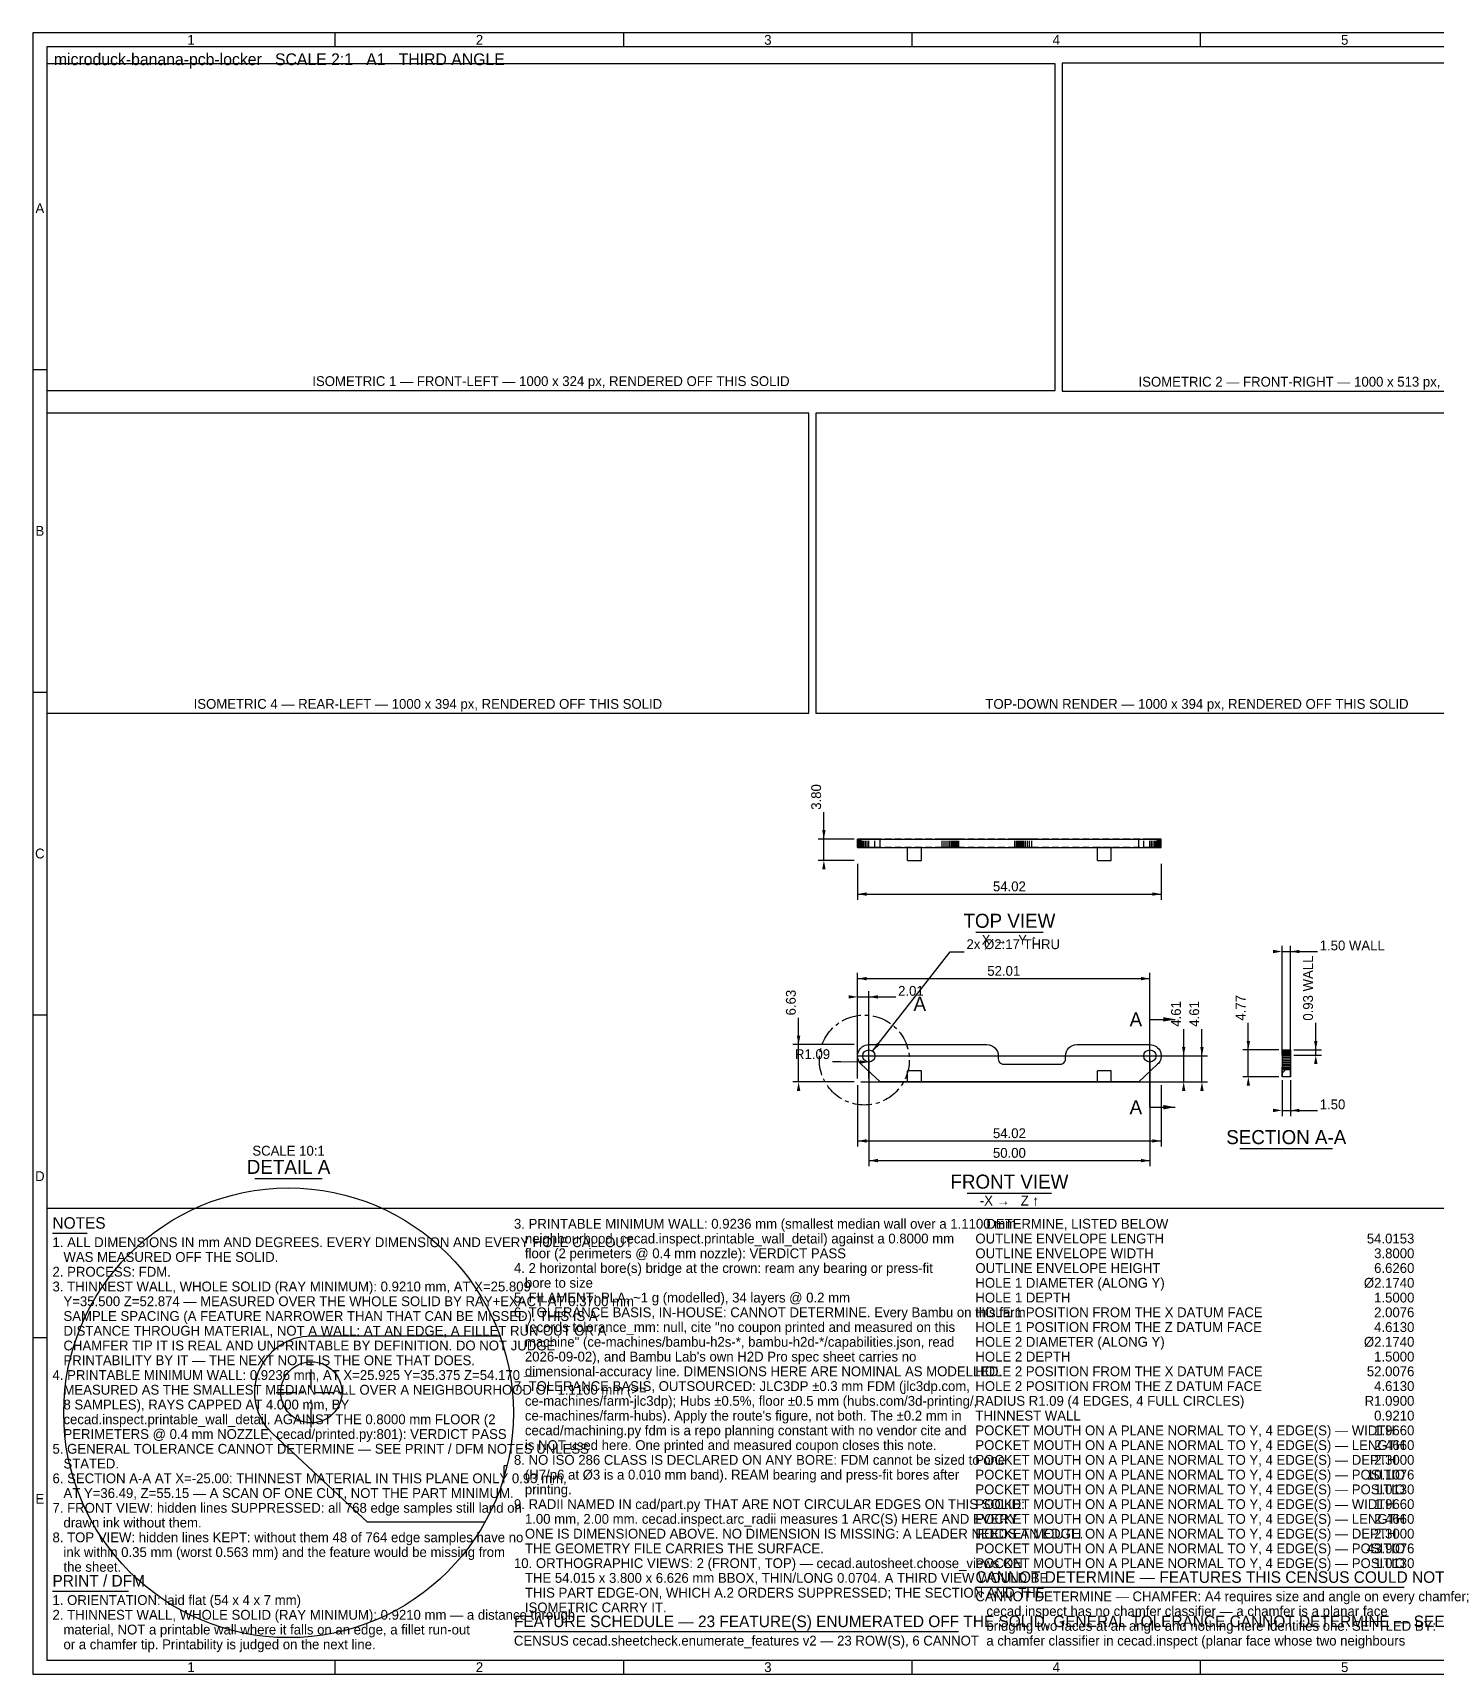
# Model space of a CAD drawing. Header units: millimetres. Extents: x 5 to 836, y 5 to 589.
# Drawn here: x 5 to 504, y 5 to 589 of the extents above; entities that cross this region are included whole.
import ezdxf
from ezdxf.enums import TextEntityAlignment as Align

# ---------------------------------------------------------------- set-up
doc = ezdxf.new("R2010")
doc.units = ezdxf.units.MM
for name, pattern in [('CENTER', [11.2, 7, -1.4, 1.4, -1.4]), ('HIDDEN', [3.6, 2.4, -1.2]), ('PHANTOM', [21, 11, -2, 2, -2, 2, -2])]:
    doc.linetypes.add(name, pattern=pattern)
for name, color, linetype in [('CENTER', 4, 'CENTER'), ('CUT', 1, 'PHANTOM'), ('CUTTHIN', 1, 'PHANTOM'), ('DIM', 3, 'CONTINUOUS'), ('FRAME', 7, 'CONTINUOUS'), ('HATCH', 5, 'CONTINUOUS'), ('HIDDEN', 8, 'HIDDEN'), ('SECTION', 7, 'CONTINUOUS'), ('TEXT', 3, 'CONTINUOUS'), ('TITLE', 7, 'CONTINUOUS'), ('VISIBLE', 7, 'CONTINUOUS')]:
    doc.layers.add(name, color=color, linetype=linetype)

msp = doc.modelspace()

# ---------------------------------------------------------------- linework, layer by layer
at = {"layer": 'CENTER'}
for p, q in [((302.5, 225.7169), (302.5, 228.73)), ((402.5, 225.7169), (402.5, 228.73)), ((298.726, 224.956), (301.7391, 224.956)), ((302.5, 221.182), (302.5, 224.1951)), ((303.2609, 224.956), (306.274, 224.956)), ((398.726, 224.956), (401.7391, 224.956)), ((402.5, 221.182), (402.5, 224.1951)), ((403.2609, 224.956), (406.274, 224.956)), ((104.09, 106.46), (104.09, 117.73)), ((91.62, 105.26), (102.89, 105.26)), ((105.29, 105.26), (116.56, 105.26)), ((104.09, 92.79), (104.09, 104.06))]:
    msp.add_line(p, q, dxfattribs=at)
msp.add_circle((300.882, 223.504), 16, dxfattribs=at)
at = {"layer": 'CUT'}
for p, q in [((402.5, 229.23144), (402.5, 237.982)), ((402.5, 237.982), (411.5, 237.982)), ((402.5, 206.73), (402.5, 215.48056)), ((402.5, 206.73), (411.5, 206.73))]:
    msp.add_line(p, q, dxfattribs=at)
for points in [[(411.5, 237.982), (407.3, 238.78), (407.3, 237.184)], [(411.5, 206.73), (407.3, 207.528), (407.3, 205.932)]]:
    msp.add_solid(points, dxfattribs=at)
at = {"layer": 'CUTTHIN'}
msp.add_line((402.5, 215.48056), (402.5, 229.23144), dxfattribs=at)
at = {"layer": 'DIM'}
for p, q in [((286.484713, 302.157), (286.484713, 311.757)), ((297.284713, 302.157), (284.484713, 302.157)), ((286.484713, 294.557), (286.484713, 302.157)), ((297.284713, 294.557), (284.484713, 294.557)), ((298.484713, 293.357), (298.484713, 280.557)), ((406.515287, 293.357), (406.515287, 280.557)), ((298.484713, 282.557), (406.515287, 282.557)), ((449.515287, 226.574398), (449.515287, 264.121893)), ((452.515287, 226.574398), (452.515287, 264.121893)), ((303.838448, 226.669135), (331.427882, 261.982)), ((331.427882, 261.982), (336.427882, 261.982)), ((449.515287, 262.121893), (452.515287, 262.121893)), ((452.515287, 262.121893), (462.115287, 262.121893)), ((298.484713, 216.93), (298.484713, 254.482)), ((298.484713, 252.482), (402.5, 252.482)), ((402.5, 216.93), (402.5, 254.482)), ((298.484713, 216.93), (298.484713, 247.982)), ((298.484713, 245.982), (302.5, 245.982)), ((302.5, 216.93), (302.5, 247.982)), ((302.5, 245.982), (312.1, 245.982)), ((277.484713, 228.982), (277.484713, 238.582)), ((414.515287, 224.956), (414.515287, 234.556)), ((421.015287, 224.956), (421.015287, 234.556)), ((437.515287, 227.121893), (437.515287, 236.721893)), ((461.515287, 227.121893), (461.515287, 236.721893)), ((297.284713, 228.982), (275.484713, 228.982)), ((277.484713, 215.73), (277.484713, 228.982)), ((292.500363, 222.867197), (289.500363, 222.867197)), ((302.5, 222.782), (292.500363, 222.867197)), ((299.684713, 224.956), (416.515287, 224.956)), ((299.684713, 224.956), (423.015287, 224.956)), ((302.5, 223.756), (302.5, 185.73)), ((402.5, 223.756), (402.5, 185.73)), ((414.515287, 215.73), (414.515287, 224.956)), ((421.015287, 215.73), (421.015287, 224.956)), ((448.315287, 227.121893), (435.515287, 227.121893)), ((437.515287, 217.590107), (437.515287, 227.121893)), ((453.690285, 227.121893), (463.515287, 227.121893)), ((453.690285, 225.269893), (463.515287, 225.269893)), ((461.515287, 225.269893), (461.515287, 227.121893)), ((448.315287, 217.590107), (435.515287, 217.590107)), ((449.515287, 216.390107), (449.515287, 203.590107)), ((452.515287, 216.390107), (452.515287, 203.590107)), ((297.284713, 215.73), (275.484713, 215.73)), ((298.484713, 214.53), (298.484713, 192.73)), ((299.684713, 215.73), (416.515287, 215.73)), ((299.684713, 215.73), (423.015287, 215.73)), ((406.515287, 214.53), (406.515287, 192.73)), ((449.515287, 205.590107), (452.515287, 205.590107)), ((452.515287, 205.590107), (462.115287, 205.590107)), ((298.484713, 194.73), (406.515287, 194.73)), ((302.5, 187.73), (402.5, 187.73))]:
    msp.add_line(p, q, dxfattribs=at)
for points in [[(286.484713, 302.157), (287.092713, 305.357), (285.876713, 305.357)], [(286.484713, 294.557), (285.876713, 291.357), (287.092713, 291.357)], [(298.484713, 282.557), (301.684713, 281.949), (301.684713, 283.165)], [(406.515287, 282.557), (403.315287, 283.165), (403.315287, 281.949)], [(449.515287, 262.121893), (446.315287, 262.729893), (446.315287, 261.513893)], [(452.515287, 262.121893), (455.715287, 261.513893), (455.715287, 262.729893)], [(298.484713, 252.482), (301.684713, 251.874), (301.684713, 253.09)], [(402.5, 252.482), (399.3, 253.09), (399.3, 251.874)], [(298.484713, 245.982), (295.284713, 246.59), (295.284713, 245.374)], [(302.5, 245.982), (305.7, 245.374), (305.7, 246.59)], [(277.484713, 228.982), (278.092713, 232.182), (276.876713, 232.182)], [(303.838448, 226.669135), (306.287675, 228.816448), (305.329454, 229.565092)], [(414.515287, 224.956), (415.123287, 228.156), (413.907287, 228.156)], [(421.015287, 224.956), (421.623287, 228.156), (420.407287, 228.156)], [(437.515287, 227.121893), (438.123287, 230.321893), (436.907287, 230.321893)], [(461.515287, 227.121893), (462.123287, 230.321893), (460.907287, 230.321893)], [(302.5, 222.782), (299.305296, 223.417241), (299.294936, 222.201285)], [(461.515287, 225.269893), (460.907287, 222.069893), (462.123287, 222.069893)], [(437.515287, 217.590107), (436.907287, 214.390107), (438.123287, 214.390107)], [(277.484713, 215.73), (276.876713, 212.53), (278.092713, 212.53)], [(414.515287, 215.73), (413.907287, 212.53), (415.123287, 212.53)], [(421.015287, 215.73), (420.407287, 212.53), (421.623287, 212.53)], [(449.515287, 205.590107), (446.315287, 206.198107), (446.315287, 204.982107)], [(452.515287, 205.590107), (455.715287, 204.982107), (455.715287, 206.198107)], [(298.484713, 194.73), (301.684713, 194.122), (301.684713, 195.338)], [(406.515287, 194.73), (403.315287, 195.338), (403.315287, 194.122)], [(302.5, 187.73), (305.7, 187.122), (305.7, 188.338)], [(402.5, 187.73), (399.3, 188.338), (399.3, 187.122)]]:
    msp.add_solid(points, dxfattribs=at)
at = {"layer": 'FRAME'}
for p, q in [((831, 584), (10, 584)), ((10, 584), (10, 10)), ((10, 170.75), (831, 170.75)), ((10, 10), (831, 10))]:
    msp.add_line(p, q, dxfattribs=at)
at = {"layer": 'HATCH'}
for p, q in [((449.515287, 226.512536), (450.124643, 227.121893)), ((452.515284, 225.269893), (452.515287, 225.269896)), ((449.515287, 218.832751), (451.604429, 220.921893)), ((452.515284, 217.590107), (452.515287, 217.59011))]:
    msp.add_line(p, q, dxfattribs=at)
at = {"layer": 'HIDDEN'}
for p, q in [((298.485764, 302.157), (298.484713, 302.157)), ((298.485764, 299.157), (298.484713, 299.157)), ((298.576288, 302.157), (298.485764, 302.157)), ((298.485764, 299.157), (298.485764, 302.157)), ((298.576288, 299.157), (298.485764, 299.157)), ((298.754265, 302.157), (298.576288, 302.157)), ((298.576288, 299.157), (298.576288, 302.157)), ((298.754265, 299.157), (298.576288, 299.157)), ((299.015731, 302.157), (298.754265, 302.157)), ((298.754265, 299.157), (298.754265, 302.157)), ((299.015731, 299.157), (298.754265, 299.157)), ((299.354856, 302.157), (299.015731, 302.157)), ((299.015731, 299.157), (299.015731, 302.157)), ((299.354856, 299.157), (299.015731, 299.157)), ((299.764083, 302.157), (299.354856, 302.157)), ((299.354856, 299.157), (299.354856, 302.157)), ((299.764083, 299.157), (299.354856, 299.157)), ((300.23429, 302.157), (299.764083, 302.157)), ((299.764083, 299.157), (299.764083, 302.157)), ((300.23429, 299.157), (299.764083, 299.157)), ((300.754997, 302.157), (300.23429, 302.157)), ((300.23429, 299.157), (300.23429, 302.157)), ((300.754997, 299.157), (300.23429, 299.157)), ((304.674, 302.157), (300.326, 302.157)), ((300.326, 302.157), (302.5, 302.157)), ((300.326, 299.157), (300.326, 302.157)), ((304.674, 299.157), (300.326, 299.157)), ((300.326, 299.157), (302.5, 299.157)), ((301.314597, 302.157), (300.754997, 302.157)), ((300.754997, 299.157), (300.754997, 302.157)), ((301.314597, 299.157), (300.754997, 299.157)), ((301.900619, 302.157), (301.314597, 302.157)), ((301.314597, 299.157), (301.314597, 302.157)), ((301.900619, 299.157), (301.314597, 299.157)), ((302.5, 302.157), (301.900619, 302.157)), ((301.900619, 299.157), (301.900619, 302.157)), ((302.5, 299.157), (301.900619, 299.157)), ((328.52, 302.157), (302.5, 302.157)), ((302.5, 302.157), (304.674, 302.157)), ((302.5, 299.157), (302.5, 302.157)), ((302.5, 299.157), (302.5, 302.157)), ((328.52, 299.157), (302.5, 299.157)), ((302.5, 299.157), (304.674, 299.157)), ((304.674, 299.157), (304.674, 302.157)), ((321.166, 299.157), (316.234, 299.157)), ((321.166, 299.157), (316.234, 299.157)), ((329.300361, 302.157), (328.52, 302.157)), ((328.52, 299.157), (328.52, 302.157)), ((329.300361, 299.157), (328.52, 299.157)), ((330.050734, 302.157), (329.300361, 302.157)), ((329.300361, 299.157), (329.300361, 302.157)), ((330.050734, 299.157), (329.300361, 299.157)), ((330.742281, 302.157), (330.050734, 302.157)), ((330.050734, 299.157), (330.050734, 302.157)), ((330.742281, 299.157), (330.050734, 299.157)), ((331.348427, 302.157), (330.742281, 302.157)), ((330.742281, 299.157), (330.742281, 302.157)), ((331.348427, 299.157), (330.742281, 299.157)), ((331.845878, 302.157), (331.348427, 302.157)), ((331.348427, 299.157), (331.348427, 302.157)), ((331.845878, 299.157), (331.348427, 299.157)), ((332.215518, 302.157), (331.845878, 302.157)), ((331.845878, 299.157), (331.845878, 302.157)), ((332.215518, 299.157), (331.845878, 299.157)), ((332.443141, 302.157), (332.215518, 302.157)), ((332.215518, 299.157), (332.215518, 302.157)), ((332.443141, 299.157), (332.215518, 299.157)), ((332.52, 302.157), (332.443141, 302.157)), ((332.443141, 299.157), (332.443141, 302.157)), ((332.52, 299.157), (332.443141, 299.157)), ((332.588148, 302.157), (332.52, 302.157)), ((332.52, 299.157), (332.52, 302.157)), ((332.52, 299.157), (332.52, 302.157)), ((332.588148, 299.157), (332.52, 299.157)), ((332.787949, 302.157), (332.588148, 302.157)), ((332.588148, 299.157), (332.588148, 302.157)), ((332.787949, 299.157), (332.588148, 299.157)), ((333.105786, 302.157), (332.787949, 302.157)), ((332.787949, 299.157), (332.787949, 302.157)), ((333.105786, 299.157), (332.787949, 299.157)), ((333.52, 302.157), (333.105786, 302.157)), ((333.105786, 299.157), (333.105786, 302.157)), ((333.52, 299.157), (333.105786, 299.157)), ((334.002362, 302.157), (333.52, 302.157)), ((333.52, 299.157), (333.52, 302.157)), ((334.002362, 299.157), (333.52, 299.157)), ((334.52, 302.157), (334.002362, 302.157)), ((334.002362, 299.157), (334.002362, 302.157)), ((334.52, 299.157), (334.002362, 299.157)), ((354.48, 302.157), (334.52, 302.157)), ((334.52, 299.157), (334.52, 302.157)), ((354.48, 299.157), (334.52, 299.157)), ((354.997638, 302.157), (354.48, 302.157)), ((354.48, 299.157), (354.48, 302.157)), ((354.997638, 299.157), (354.48, 299.157)), ((355.48, 302.157), (354.997638, 302.157)), ((354.997638, 299.157), (354.997638, 302.157)), ((355.48, 299.157), (354.997638, 299.157)), ((355.894214, 302.157), (355.48, 302.157)), ((355.48, 299.157), (355.48, 302.157)), ((355.894214, 299.157), (355.48, 299.157)), ((356.212051, 302.157), (355.894214, 302.157)), ((355.894214, 299.157), (355.894214, 302.157)), ((356.212051, 299.157), (355.894214, 299.157)), ((356.411852, 302.157), (356.212051, 302.157)), ((356.212051, 299.157), (356.212051, 302.157)), ((356.411852, 299.157), (356.212051, 299.157)), ((356.48, 302.157), (356.411852, 302.157)), ((356.411852, 299.157), (356.411852, 302.157)), ((356.48, 299.157), (356.411852, 299.157)), ((356.556859, 302.157), (356.48, 302.157)), ((356.48, 299.157), (356.48, 302.157)), ((356.48, 299.157), (356.48, 302.157)), ((356.556859, 299.157), (356.48, 299.157)), ((356.784482, 302.157), (356.556859, 302.157)), ((356.556859, 299.157), (356.556859, 302.157)), ((356.784482, 299.157), (356.556859, 299.157)), ((357.154122, 302.157), (356.784482, 302.157)), ((356.784482, 299.157), (356.784482, 302.157)), ((357.154122, 299.157), (356.784482, 299.157)), ((357.651573, 302.157), (357.154122, 302.157)), ((357.154122, 299.157), (357.154122, 302.157)), ((357.651573, 299.157), (357.154122, 299.157)), ((358.257719, 302.157), (357.651573, 302.157)), ((357.651573, 299.157), (357.651573, 302.157)), ((358.257719, 299.157), (357.651573, 299.157)), ((358.949266, 302.157), (358.257719, 302.157)), ((358.257719, 299.157), (358.257719, 302.157)), ((358.949266, 299.157), (358.257719, 299.157)), ((359.699639, 302.157), (358.949266, 302.157)), ((358.949266, 299.157), (358.949266, 302.157)), ((359.699639, 299.157), (358.949266, 299.157)), ((360.48, 302.157), (359.699639, 302.157)), ((359.699639, 299.157), (359.699639, 302.157)), ((360.48, 299.157), (359.699639, 299.157)), ((402.5, 302.157), (360.48, 302.157)), ((360.48, 299.157), (360.48, 302.157)), ((402.5, 299.157), (360.48, 299.157)), ((388.766, 299.157), (383.834, 299.157)), ((388.766, 299.157), (383.834, 299.157)), ((404.674, 302.157), (400.326, 302.157)), ((400.326, 302.157), (402.5, 302.157)), ((400.326, 299.157), (400.326, 302.157)), ((404.674, 299.157), (400.326, 299.157)), ((400.326, 299.157), (402.5, 299.157)), ((403.099381, 302.157), (402.5, 302.157)), ((402.5, 302.157), (404.674, 302.157)), ((402.5, 299.157), (402.5, 302.157)), ((402.5, 299.157), (402.5, 302.157)), ((403.099381, 299.157), (402.5, 299.157)), ((402.5, 299.157), (404.674, 299.157)), ((403.685403, 302.157), (403.099381, 302.157)), ((403.099381, 299.157), (403.099381, 302.157)), ((403.685403, 299.157), (403.099381, 299.157)), ((404.245003, 302.157), (403.685403, 302.157)), ((403.685403, 299.157), (403.685403, 302.157)), ((404.245003, 299.157), (403.685403, 299.157)), ((404.76571, 302.157), (404.245003, 302.157)), ((404.245003, 299.157), (404.245003, 302.157)), ((404.76571, 299.157), (404.245003, 299.157)), ((404.674, 299.157), (404.674, 302.157)), ((405.235917, 302.157), (404.76571, 302.157)), ((404.76571, 299.157), (404.76571, 302.157)), ((405.235917, 299.157), (404.76571, 299.157)), ((405.645144, 302.157), (405.235917, 302.157)), ((405.235917, 299.157), (405.235917, 302.157)), ((405.645144, 299.157), (405.235917, 299.157)), ((405.984269, 302.157), (405.645144, 302.157)), ((405.645144, 299.157), (405.645144, 302.157)), ((405.984269, 299.157), (405.645144, 299.157)), ((406.245735, 302.157), (405.984269, 302.157)), ((405.984269, 299.157), (405.984269, 302.157)), ((406.245735, 299.157), (405.984269, 299.157)), ((406.423712, 302.157), (406.245735, 302.157)), ((406.245735, 299.157), (406.245735, 302.157)), ((406.423712, 299.157), (406.245735, 299.157)), ((406.514236, 302.157), (406.423712, 302.157)), ((406.423712, 299.157), (406.423712, 302.157)), ((406.514236, 299.157), (406.423712, 299.157)), ((406.515287, 302.157), (406.514236, 302.157)), ((406.514236, 299.157), (406.514236, 302.157)), ((406.515287, 299.157), (406.514236, 299.157))]:
    msp.add_line(p, q, dxfattribs=at)
at = {"layer": 'SECTION'}
for p, q in [((449.515287, 227.121893), (452.515287, 227.121893)), ((449.515287, 225.269893), (449.515287, 227.121893)), ((449.515287, 225.269893), (452.515287, 225.269893)), ((452.515287, 225.269893), (452.515287, 227.121893)), ((449.515287, 217.590107), (449.515287, 220.921893)), ((449.515287, 220.921893), (452.515287, 220.921893)), ((452.515287, 217.590107), (449.515287, 217.590107)), ((452.515287, 217.590107), (452.515287, 220.921893))]:
    msp.add_line(p, q, dxfattribs=at)
msp.add_circle((96, 98), 80, dxfattribs=at)
at = {"layer": 'TEXT'}
for p, q in [((340.5, 268.957), (364.5, 268.957)), ((434.515287, 191.990107), (467.515287, 191.990107)), ((84, 181.4), (108, 181.4)), ((337.5, 176.15), (367.5, 176.15)), ((12, 161.9), (24.3, 161.9)), ((340.4, 35.9), (492.92, 35.9)), ((12, 34.5875), (39.06, 34.5875)), ((176.2, 20.15), (334.4, 20.15))]:
    msp.add_line(p, q, dxfattribs=at)
at = {"layer": 'TITLE'}
for p, q in [((836, 589), (5, 589)), ((5, 589), (5, 5)), ((112.625, 584), (112.625, 589)), ((215.25, 584), (215.25, 589)), ((317.875, 584), (317.875, 589)), ((420.5, 584), (420.5, 589)), ((598.62, 578.16217), (371.24, 578.16217)), ((371.24, 578.16217), (371.24, 461.51623)), ((368.74, 577.95508), (10, 577.95508)), ((10, 577.95508), (10, 461.72332)), ((368.74, 461.72332), (368.74, 577.95508)), ((5, 469.2), (10, 469.2)), ((10, 461.72332), (368.74, 461.72332)), ((371.24, 461.51623), (598.62, 461.51623)), ((281.166667, 453.719033), (10, 453.719033)), ((10, 453.719033), (10, 346.879367)), ((281.166667, 346.879367), (281.166667, 453.719033)), ((554.833333, 453.719033), (283.666667, 453.719033)), ((283.666667, 453.719033), (283.666667, 346.879367)), ((5, 354.4), (10, 354.4)), ((10, 346.879367), (281.166667, 346.879367)), ((283.666667, 346.879367), (554.833333, 346.879367)), ((5, 239.6), (10, 239.6)), ((5, 124.8), (10, 124.8)), ((112.625, 5), (112.625, 10)), ((215.25, 5), (215.25, 10)), ((317.875, 5), (317.875, 10)), ((420.5, 5), (420.5, 10)), ((5, 5), (836, 5))]:
    msp.add_line(p, q, dxfattribs=at)
at = {"layer": 'VISIBLE'}
for p, q in [((598.62, 578.16217), (371.24, 578.16217)), ((371.24, 578.16217), (371.24, 461.51623)), ((368.74, 577.95508), (10, 577.95508)), ((10, 577.95508), (10, 461.72332)), ((368.74, 461.72332), (368.74, 577.95508)), ((10, 461.72332), (368.74, 461.72332)), ((371.24, 461.51623), (598.62, 461.51623)), ((281.166667, 453.719033), (10, 453.719033)), ((10, 453.719033), (10, 346.879367)), ((281.166667, 346.879367), (281.166667, 453.719033)), ((554.833333, 453.719033), (283.666667, 453.719033)), ((283.666667, 453.719033), (283.666667, 346.879367)), ((10, 346.879367), (281.166667, 346.879367)), ((283.666667, 346.879367), (554.833333, 346.879367)), ((298.484713, 302.157), (298.573158, 302.157)), ((298.484713, 299.157), (298.484713, 302.157)), ((298.484713, 299.157), (298.573158, 299.157)), ((298.573158, 302.157), (298.749126, 302.157)), ((298.573158, 299.157), (298.573158, 302.157)), ((298.573158, 299.157), (298.749126, 299.157)), ((298.749126, 302.157), (299.008697, 302.157)), ((298.749126, 299.157), (298.749126, 302.157)), ((298.749126, 299.157), (299.008697, 299.157)), ((299.008697, 302.157), (299.346085, 302.157)), ((299.008697, 299.157), (299.008697, 302.157)), ((299.008697, 299.157), (299.346085, 299.157)), ((299.346085, 302.157), (299.75377, 302.157)), ((299.346085, 299.157), (299.346085, 302.157)), ((299.346085, 299.157), (299.75377, 299.157)), ((299.75377, 299.157), (299.75377, 302.157)), ((299.75377, 302.157), (306.488, 302.157)), ((299.75377, 299.157), (306.488, 299.157)), ((306.488, 299.157), (306.488, 302.157)), ((306.488, 302.157), (398.512, 302.157)), ((306.488, 299.157), (398.512, 299.157)), ((316.234, 294.557), (316.234, 299.157)), ((321.166, 294.557), (321.166, 299.157)), ((383.834, 294.557), (383.834, 299.157)), ((388.766, 294.557), (388.766, 299.157)), ((398.512, 299.157), (398.512, 302.157)), ((398.512, 302.157), (405.24623, 302.157)), ((398.512, 299.157), (405.24623, 299.157)), ((405.24623, 299.157), (405.24623, 302.157)), ((405.24623, 302.157), (405.653915, 302.157)), ((405.24623, 299.157), (405.653915, 299.157)), ((405.653915, 302.157), (405.991303, 302.157)), ((405.653915, 299.157), (405.653915, 302.157)), ((405.653915, 299.157), (405.991303, 299.157)), ((405.991303, 302.157), (406.250874, 302.157)), ((405.991303, 299.157), (405.991303, 302.157)), ((405.991303, 299.157), (406.250874, 299.157)), ((406.250874, 302.157), (406.426842, 302.157)), ((406.250874, 299.157), (406.250874, 302.157)), ((406.250874, 299.157), (406.426842, 299.157)), ((406.426842, 302.157), (406.515287, 302.157)), ((406.426842, 299.157), (406.426842, 302.157)), ((406.426842, 299.157), (406.515287, 299.157)), ((406.515287, 299.157), (406.515287, 302.157)), ((316.234, 294.557), (321.166, 294.557)), ((383.834, 294.557), (388.766, 294.557)), ((299.354856, 227.469314), (299.764083, 227.909546)), ((299.764083, 227.909546), (300.23429, 228.283947)), ((300.23429, 228.283947), (300.754997, 228.584173)), ((300.754997, 228.584173), (301.314597, 228.803531)), ((301.314597, 228.803531), (301.900619, 228.937133)), ((301.900619, 228.937133), (302.5, 228.982)), ((302.5, 228.982), (344.52, 228.982)), ((344.52, 228.982), (345.300361, 228.905141)), ((345.300361, 228.905141), (346.050734, 228.677518)), ((346.050734, 228.677518), (346.742281, 228.307878)), ((346.742281, 228.307878), (347.348427, 227.810427)), ((347.348427, 227.810427), (347.845878, 227.204281)), ((373.154122, 227.204281), (373.651573, 227.810427)), ((373.651573, 227.810427), (374.257719, 228.307878)), ((374.257719, 228.307878), (374.949266, 228.677518)), ((374.949266, 228.677518), (375.699639, 228.905141)), ((375.699639, 228.905141), (376.48, 228.982)), ((376.48, 228.982), (402.5, 228.982)), ((402.5, 228.982), (403.099381, 228.937133)), ((403.099381, 228.937133), (403.685403, 228.803531)), ((403.685403, 228.803531), (404.245003, 228.584173)), ((404.245003, 228.584173), (404.76571, 228.283947)), ((404.76571, 228.283947), (405.235917, 227.909546)), ((405.235917, 227.909546), (405.645144, 227.469314)), ((298.484713, 224.662493), (298.485764, 225.26355)), ((298.573158, 224.067977), (298.484713, 224.662493)), ((298.485764, 225.26355), (298.576288, 225.857752)), ((298.749126, 223.493255), (298.573158, 224.067977)), ((298.576288, 225.857752), (298.754265, 226.431855)), ((299.008697, 222.951135), (298.749126, 223.493255)), ((298.754265, 226.431855), (299.015731, 226.973064)), ((299.346085, 222.453702), (299.008697, 222.951135)), ((299.015731, 226.973064), (299.354856, 227.469314)), ((299.75377, 222.012041), (299.346085, 222.453702)), ((306.488, 215.73), (299.75377, 222.012041)), ((347.845878, 227.204281), (348.215518, 226.512734)), ((348.215518, 226.512734), (348.443141, 225.762361)), ((348.443141, 225.762361), (348.52, 224.982)), ((348.52, 224.982), (348.52, 223.99)), ((348.52, 223.99), (348.588148, 223.472362)), ((348.588148, 223.472362), (348.787949, 222.99)), ((348.787949, 222.99), (349.105786, 222.575786)), ((349.105786, 222.575786), (349.52, 222.257949)), ((349.52, 222.257949), (350.002362, 222.058148)), ((350.002362, 222.058148), (350.52, 221.99)), ((350.52, 221.99), (370.48, 221.99)), ((370.48, 221.99), (370.997638, 222.058148)), ((370.997638, 222.058148), (371.48, 222.257949)), ((371.48, 222.257949), (371.894214, 222.575786)), ((371.894214, 222.575786), (372.212051, 222.99)), ((372.212051, 222.99), (372.411852, 223.472362)), ((372.411852, 223.472362), (372.48, 223.99)), ((372.48, 224.982), (372.556859, 225.762361)), ((372.48, 223.99), (372.48, 224.982)), ((372.556859, 225.762361), (372.784482, 226.512734)), ((372.784482, 226.512734), (373.154122, 227.204281)), ((405.24623, 222.012041), (398.512, 215.73)), ((405.653915, 222.453702), (405.24623, 222.012041)), ((405.645144, 227.469314), (405.984269, 226.973064)), ((405.991303, 222.951135), (405.653915, 222.453702)), ((405.984269, 226.973064), (406.245735, 226.431855)), ((406.250874, 223.493255), (405.991303, 222.951135)), ((406.245735, 226.431855), (406.423712, 225.857752)), ((406.426842, 224.067977), (406.250874, 223.493255)), ((406.423712, 225.857752), (406.514236, 225.26355)), ((406.515287, 224.662493), (406.426842, 224.067977)), ((406.514236, 225.26355), (406.515287, 224.662493)), ((449.515287, 227.121893), (449.515287, 227.077026)), ((449.515287, 227.077026), (449.515287, 226.943424)), ((449.515287, 227.077026), (452.515287, 227.077026)), ((449.515287, 226.943424), (449.515287, 226.724066)), ((449.515287, 226.943424), (452.515287, 226.943424)), ((449.515287, 226.724066), (449.515287, 226.42384)), ((449.515287, 226.724066), (452.515287, 226.724066)), ((449.515287, 226.42384), (449.515287, 226.049439)), ((449.515287, 226.42384), (452.515287, 226.42384)), ((449.515287, 226.049439), (449.515287, 225.609207)), ((449.515287, 226.049439), (452.515287, 226.049439)), ((449.515287, 225.609207), (449.515287, 225.112956)), ((449.515287, 225.609207), (452.515287, 225.609207)), ((449.515287, 225.112956), (449.515287, 224.571748)), ((449.515287, 225.112956), (452.515287, 225.112956)), ((449.515287, 224.571748), (449.515287, 223.997645)), ((449.515287, 224.571748), (452.515287, 224.571748)), ((449.515287, 223.997645), (449.515287, 223.403443)), ((449.515287, 223.997645), (452.515287, 223.997645)), ((449.515287, 223.403443), (449.515287, 222.802385)), ((449.515287, 223.403443), (452.515287, 223.403443)), ((449.515287, 222.802385), (449.515287, 222.20787)), ((449.515287, 222.802385), (452.515287, 222.802385)), ((449.515287, 222.20787), (449.515287, 221.633148)), ((449.515287, 222.20787), (452.515287, 222.20787)), ((452.515287, 227.121893), (452.515287, 227.077026)), ((452.515287, 227.077026), (452.515287, 226.943424)), ((452.515287, 226.943424), (452.515287, 226.724066)), ((452.515287, 226.724066), (452.515287, 226.42384)), ((452.515287, 226.42384), (452.515287, 226.049439)), ((452.515287, 226.049439), (452.515287, 225.609207)), ((452.515287, 225.609207), (452.515287, 225.112956)), ((452.515287, 225.112956), (452.515287, 224.571748)), ((452.515287, 224.571748), (452.515287, 223.997645)), ((452.515287, 223.997645), (452.515287, 223.403443)), ((452.515287, 223.403443), (452.515287, 222.802385)), ((452.515287, 222.802385), (452.515287, 222.20787)), ((452.515287, 222.20787), (452.515287, 221.633148)), ((316.234, 215.79), (316.234, 219.722)), ((321.166, 219.722), (316.234, 219.722)), ((321.166, 215.79), (321.166, 219.722)), ((383.834, 215.79), (383.834, 219.722)), ((388.766, 219.722), (383.834, 219.722)), ((388.766, 215.79), (388.766, 219.722)), ((449.515287, 221.633148), (449.515287, 221.091028)), ((449.515287, 221.633148), (452.515287, 221.633148)), ((449.515287, 221.091028), (449.515287, 220.593595)), ((449.515287, 221.091028), (452.515287, 221.091028)), ((449.515287, 220.593595), (449.515287, 220.151934)), ((449.515287, 220.593595), (452.515287, 220.593595)), ((449.515287, 220.151934), (449.515287, 217.590107)), ((449.515287, 220.151934), (452.515287, 220.151934)), ((452.515287, 221.633148), (452.515287, 221.091028)), ((452.515287, 221.091028), (452.515287, 220.593595)), ((452.515287, 220.593595), (452.515287, 220.151934)), ((452.515287, 220.151934), (452.515287, 217.590107)), ((398.512, 215.73), (306.488, 215.73)), ((321.166, 215.79), (316.234, 215.79)), ((388.766, 215.79), (383.834, 215.79)), ((92.76145, 121.899737), (95.364984, 123.400865)), ((95.364984, 123.400865), (98.162986, 124.497656)), ((98.162986, 124.497656), (101.093094, 125.165664)), ((101.093094, 125.165664), (104.09, 125.39)), ((104.09, 125.39), (171.165071, 125.39)), ((86.668655, 115.345318), (88.364282, 117.826571)), ((88.364282, 117.826571), (90.410416, 120.027731)), ((90.410416, 120.027731), (92.76145, 121.899737)), ((84.471438, 109.768759), (85.361327, 112.639276)), ((85.361327, 112.639276), (86.668655, 115.345318)), ((84.013565, 103.792463), (84.018821, 106.797748)), ((84.018821, 106.797748), (84.471438, 109.768759)), ((84.455788, 100.819886), (84.013565, 103.792463)), ((85.335632, 97.946275), (84.455788, 100.819886)), ((86.633487, 95.235677), (85.335632, 97.946275)), ((88.320426, 92.748508), (86.633487, 95.235677)), ((90.358848, 90.540205), (88.320426, 92.748508)), ((124.03, 59.13), (90.358848, 90.540205)), ((172.76, 75.46331), (172.76, 79.09)), ((173.732952, 79.09), (172.76, 79.09)), ((165.922265, 59.13), (124.03, 59.13))]:
    msp.add_line(p, q, dxfattribs=at)
for centre, radius in [((302.5, 224.956), 2.174), ((402.5, 224.956), 2.174), ((104.09, 105.26), 10.87)]:
    msp.add_circle(centre, radius, dxfattribs=at)

# ---------------------------------------------------------------- texts
at = {"layer": 'DIM'}
for s, p in [('54.0153', (496.6, 158.25)), ('3.8000', (496.6, 153)), ('Ø2.1740', (496.6, 142.5)), ('6.6260', (496.6, 147.75)), ('1.5000', (496.6, 137.25)), ('2.0076', (496.6, 132)), ('4.6130', (496.6, 126.75)), ('Ø2.1740', (496.6, 121.5)), ('1.5000', (496.6, 116.25)), ('52.0076', (496.6, 111)), ('4.6130', (496.6, 105.75)), ('R1.0900', (496.6, 100.5)), ('0.9210', (496.6, 95.25)), ('1.9660', (496.6, 90)), ('2.4660', (496.6, 84.75)), ('2.3000', (496.6, 79.5)), ('10.1076', (496.6, 74.25)), ('1.0130', (496.6, 69)), ('1.9660', (496.6, 63.75)), ('2.4660', (496.6, 58.5)), ('2.3000', (496.6, 53.25)), ('43.9076', (496.6, 48)), ('1.0130', (496.6, 42.75))]:
    msp.add_text(s, height=3.5, dxfattribs=at).set_placement(p, align=Align.RIGHT)
at = {"layer": 'TEXT'}
for s, height, p in [('microduck-banana-pcb-locker   SCALE 2:1   A1   THIRD ANGLE', 4.2, (12.5, 577.5)), ('2x Ø2.17 THRU', 3.5, (337.227882, 262.982)), ('1.50 WALL', 3.5, (462.915287, 262.521893)), ('2.01', 3.5, (312.9, 246.382)), ('A', 5, (318.382, 241.004)), ('1.50', 3.5, (462.915287, 205.990107)), ('NOTES', 4.1, (12, 163.5)), ('3. PRINTABLE MINIMUM WALL: 0.9236 mm (smallest median wall over a 1.1100 mm', 3.5, (176.2, 163.5)), ('   DETERMINE, LISTED BELOW', 3.5, (340.4, 163.5)), ('1. ALL DIMENSIONS IN mm AND DEGREES. EVERY DIMENSION AND EVERY HOLE CALLOUT', 3.5, (12, 156.9375)), ('   neighbourhood, cecad.inspect.printable_wall_detail) against a 0.8000 mm', 3.5, (176.2, 158.25)), ('OUTLINE ENVELOPE LENGTH', 3.5, (340.4, 158.25)), ('   WAS MEASURED OFF THE SOLID.', 3.5, (12, 151.6875)), ('   floor (2 perimeters @ 0.4 mm nozzle): VERDICT PASS', 3.5, (176.2, 153)), ('OUTLINE ENVELOPE WIDTH', 3.5, (340.4, 153)), ('2. PROCESS: FDM.', 3.5, (12, 146.4375)), ('4. 2 horizontal bore(s) bridge at the crown: ream any bearing or press-fit', 3.5, (176.2, 147.75)), ('   bore to size', 3.5, (176.2, 142.5)), ('OUTLINE ENVELOPE HEIGHT', 3.5, (340.4, 147.75)), ('HOLE 1 DIAMETER (ALONG Y)', 3.5, (340.4, 142.5)), ('3. THINNEST WALL, WHOLE SOLID (RAY MINIMUM): 0.9210 mm, AT X=25.809', 3.5, (12, 141.1875)), ('5. FILAMENT: PLA, ~1 g (modelled), 34 layers @ 0.2 mm', 3.5, (176.2, 137.25)), ('HOLE 1 DEPTH', 3.5, (340.4, 137.25)), ('   Y=35.500 Z=52.874 — MEASURED OVER THE WHOLE SOLID BY RAY+EXACT AT 0.3700 mm', 3.5, (12, 135.9375)), ('   SAMPLE SPACING (A FEATURE NARROWER THAN THAT CAN BE MISSED). THIS IS A', 3.5, (12, 130.6875)), ('6. TOLERANCE BASIS, IN-HOUSE: CANNOT DETERMINE. Every Bambu on this farm', 3.5, (176.2, 132)), ('HOLE 1 POSITION FROM THE X DATUM FACE', 3.5, (340.4, 132)), ('   DISTANCE THROUGH MATERIAL, NOT A WALL: AT AN EDGE, A FILLET RUN-OUT OR A', 3.5, (12, 125.4375)), ('   records tolerance_mm: null, cite "no coupon printed and measured on this', 3.5, (176.2, 126.75)), ('HOLE 1 POSITION FROM THE Z DATUM FACE', 3.5, (340.4, 126.75)), ('   CHAMFER TIP IT IS REAL AND UNPRINTABLE BY DEFINITION. DO NOT JUDGE', 3.5, (12, 120.1875)), ('   machine" (ce-machines/bambu-h2s-*, bambu-h2d-*/capabilities.json, read', 3.5, (176.2, 121.5)), ('HOLE 2 DIAMETER (ALONG Y)', 3.5, (340.4, 121.5)), ('   PRINTABILITY BY IT — THE NEXT NOTE IS THE ONE THAT DOES.', 3.5, (12, 114.9375)), ("   2026-09-02), and Bambu Lab's own H2D Pro spec sheet carries no", 3.5, (176.2, 116.25)), ('HOLE 2 DEPTH', 3.5, (340.4, 116.25)), ('4. PRINTABLE MINIMUM WALL: 0.9236 mm, AT X=25.925 Y=35.375 Z=54.170 —', 3.5, (12, 109.6875)), ('   dimensional-accuracy line. DIMENSIONS HERE ARE NOMINAL AS MODELLED.', 3.5, (176.2, 111)), ('HOLE 2 POSITION FROM THE X DATUM FACE', 3.5, (340.4, 111)), ('   MEASURED AS THE SMALLEST MEDIAN WALL OVER A NEIGHBOURHOOD OF 1.1100 mm (>=', 3.5, (12, 104.4375)), ('7. TOLERANCE BASIS, OUTSOURCED: JLC3DP ±0.3 mm FDM (jlc3dp.com,', 3.5, (176.2, 105.75)), ('HOLE 2 POSITION FROM THE Z DATUM FACE', 3.5, (340.4, 105.75)), ('   8 SAMPLES), RAYS CAPPED AT 4.000 mm, BY', 3.5, (12, 99.1875)), ('   ce-machines/farm-jlc3dp); Hubs ±0.5%, floor ±0.5 mm (hubs.com/3d-printing/,', 3.5, (176.2, 100.5)), ('RADIUS R1.09 (4 EDGES, 4 FULL CIRCLES)', 3.5, (340.4, 100.5)), ('   cecad.inspect.printable_wall_detail. AGAINST THE 0.8000 mm FLOOR (2', 3.5, (12, 93.9375)), ("   ce-machines/farm-hubs). Apply the route's figure, not both. The ±0.2 mm in", 3.5, (176.2, 95.25)), ('   cecad/machining.py fdm is a repo planning constant with no vendor cite and', 3.5, (176.2, 90)), ('THINNEST WALL', 3.5, (340.4, 95.25)), ('POCKET MOUTH ON A PLANE NORMAL TO Y, 4 EDGE(S) — WIDTH', 3.5, (340.4, 90)), ('   PERIMETERS @ 0.4 mm NOZZLE, cecad/printed.py:801): VERDICT PASS', 3.5, (12, 88.6875)), ('   is NOT used here. One printed and measured coupon closes this note.', 3.5, (176.2, 84.75)), ('POCKET MOUTH ON A PLANE NORMAL TO Y, 4 EDGE(S) — LENGTH', 3.5, (340.4, 84.75)), ('5. GENERAL TOLERANCE CANNOT DETERMINE — SEE PRINT / DFM NOTES UNLESS', 3.5, (12, 83.4375)), ('8. NO ISO 286 CLASS IS DECLARED ON ANY BORE: FDM cannot be sized to one', 3.5, (176.2, 79.5)), ('POCKET MOUTH ON A PLANE NORMAL TO Y, 4 EDGE(S) — DEPTH', 3.5, (340.4, 79.5)), ('6. SECTION A-A AT X=-25.00: THINNEST MATERIAL IN THIS PLANE ONLY 0.93 mm,', 3.5, (12, 72.9375)), ('   STATED.', 3.5, (12, 78.1875)), ('   (H7/p6 at Ø3 is a 0.010 mm band). REAM bearing and press-fit bores after', 3.5, (176.2, 74.25)), ('POCKET MOUTH ON A PLANE NORMAL TO Y, 4 EDGE(S) — POSITIO', 3.5, (340.4, 74.25)), ('   AT Y=36.49, Z=55.15 — A SCAN OF ONE CUT, NOT THE PART MINIMUM.', 3.5, (12, 67.6875)), ('   printing.', 3.5, (176.2, 69)), ('POCKET MOUTH ON A PLANE NORMAL TO Y, 4 EDGE(S) — POSITIO', 3.5, (340.4, 69)), ('7. FRONT VIEW: hidden lines SUPPRESSED: all 768 edge samples still land on', 3.5, (12, 62.4375)), ('9. RADII NAMED IN cad/part.py THAT ARE NOT CIRCULAR EDGES ON THIS SOLID:', 3.5, (176.2, 63.75)), ('POCKET MOUTH ON A PLANE NORMAL TO Y, 4 EDGE(S) — WIDTH', 3.5, (340.4, 63.75)), ('   drawn ink without them.', 3.5, (12, 57.1875)), ('   1.00 mm, 2.00 mm. cecad.inspect.arc_radii measures 1 ARC(S) HERE AND EVERY', 3.5, (176.2, 58.5)), ('POCKET MOUTH ON A PLANE NORMAL TO Y, 4 EDGE(S) — LENGTH', 3.5, (340.4, 58.5)), ('8. TOP VIEW: hidden lines KEPT: without them 48 of 764 edge samples have no', 3.5, (12, 51.9375)), ('   ONE IS DIMENSIONED ABOVE. NO DIMENSION IS MISSING: A LEADER NEEDS AN EDGE.', 3.5, (176.2, 53.25)), ('POCKET MOUTH ON A PLANE NORMAL TO Y, 4 EDGE(S) — DEPTH', 3.5, (340.4, 53.25)), ('   ink within 0.35 mm (worst 0.563 mm) and the feature would be missing from', 3.5, (12, 46.6875)), ('   THE GEOMETRY FILE CARRIES THE SURFACE.', 3.5, (176.2, 48)), ('POCKET MOUTH ON A PLANE NORMAL TO Y, 4 EDGE(S) — POSITIO', 3.5, (340.4, 48)), ('   the sheet.', 3.5, (12, 41.4375)), ('10. ORTHOGRAPHIC VIEWS: 2 (FRONT, TOP) — cecad.autosheet.choose_views ON', 3.5, (176.2, 42.75)), ('   THE 54.015 x 3.800 x 6.626 mm BBOX, THIN/LONG 0.0704. A THIRD VIEW WOULD BE', 3.5, (176.2, 37.5)), ('CANNOT DETERMINE — FEATURES THIS CENSUS COULD NOT MEASURE (A4)', 4.1, (340.4, 37.5)), ('POCKET MOUTH ON A PLANE NORMAL TO Y, 4 EDGE(S) — POSITIO', 3.5, (340.4, 42.75)), ('PRINT / DFM', 4.1, (12, 36.1875)), ('   THIS PART EDGE-ON, WHICH A.2 ORDERS SUPPRESSED; THE SECTION AND THE', 3.5, (176.2, 32.25)), ('1. ORIENTATION: laid flat (54 x 4 x 7 mm)', 3.5, (12, 29.625)), ('   ISOMETRIC CARRY IT.', 3.5, (176.2, 27)), ('CANNOT DETERMINE — CHAMFER: A4 requires size and angle on every chamfer;', 3.5, (340.4, 30.9375)), ('   cecad.inspect has no chamfer classifier — a chamfer is a planar face', 3.5, (340.4, 25.6875)), ('2. THINNEST WALL, WHOLE SOLID (RAY MINIMUM): 0.9210 mm — a distance through', 3.5, (12, 24.375)), ('FEATURE SCHEDULE — 23 FEATURE(S) ENUMERATED OFF THE SOLID, GENERAL TOLERANCE CANNOT DETERMINE — SEE PRINT / DFM NOTES', 4.1, (176.2, 21.75)), ('   bridging two faces at an angle and nothing here identifies one. SETTLED BY:', 3.5, (340.4, 20.4375)), ('   or a chamfer tip. Printability is judged on the next line.', 3.5, (12, 13.875)), ('   material, NOT a printable wall where it falls on an edge, a fillet run-out', 3.5, (12, 19.125)), ('CENSUS cecad.sheetcheck.enumerate_features v2 — 23 ROW(S), 6 CANNOT', 3.5, (176.2, 15.1875)), ('   a chamfer classifier in cecad.inspect (planar face whose two neighbours', 3.5, (340.4, 15.1875))]:
    msp.add_text(s, height=height, dxfattribs=at).set_placement(p)
for s, height, p in [('ISOMETRIC 1 — FRONT-LEFT — 1000 x 324 px, RENDERED OFF THIS SOLID', 3.5, (189.37, 463.32332)), ('ISOMETRIC 2 — FRONT-RIGHT — 1000 x 513 px, RENDERED OFF THIS SOLID', 3.5, (484.93, 463.11623)), ('ISOMETRIC 4 — REAR-LEFT — 1000 x 394 px, RENDERED OFF THIS SOLID', 3.5, (145.583333, 348.479367)), ('TOP-DOWN RENDER — 1000 x 394 px, RENDERED OFF THIS SOLID', 3.5, (419.25, 348.479367)), ('54.02', 3.5, (352.5, 283.557)), ('TOP VIEW', 5, (352.5, 270.557)), ('X →   Y ↑', 3.5, (352.5, 264.557)), ('52.01', 3.5, (350.492357, 253.482)), ('54.02', 3.5, (352.5, 195.73)), ('SECTION A-A', 5, (451.015287, 193.590107)), ('SCALE 10:1', 3.5, (96, 189.5)), ('DETAIL A', 5, (96, 183)), ('50.00', 3.5, (352.5, 188.73)), ('FRONT VIEW', 5, (352.5, 177.75)), ('-X →   Z ↑', 3.5, (352.5, 171.75))]:
    msp.add_text(s, height=height, dxfattribs=at).set_placement(p, align=Align.CENTER)
for s, p in [('3.80', (285.484713, 312.557)), ('0.93 WALL', (460.515287, 237.521893)), ('6.63', (276.484713, 239.382)), ('4.77', (436.515287, 237.521893)), ('4.61', (413.515287, 235.356)), ('4.61', (420.015287, 235.356))]:
    msp.add_text(s, height=3.5, rotation=90, dxfattribs=at).set_placement(p)
for p in [(397.5, 237.982), (397.5, 206.73)]:
    msp.add_text('A', height=5, dxfattribs=at).set_placement(p, align=Align.MIDDLE_CENTER)
msp.add_text('R1.09', height=3.5, dxfattribs=at).set_placement((288.700363, 223.867197), align=Align.RIGHT)
at = {"layer": 'TITLE'}
for s, p in [('1', (61.3125, 586.5)), ('2', (163.9375, 586.5)), ('3', (266.5625, 586.5)), ('4', (369.1875, 586.5)), ('5', (471.8125, 586.5)), ('A', (7.5, 526.6)), ('B', (7.5, 411.8)), ('C', (7.5, 297)), ('D', (7.5, 182.2)), ('E', (7.5, 67.4)), ('1', (61.3125, 7.5)), ('2', (163.9375, 7.5)), ('3', (266.5625, 7.5)), ('4', (369.1875, 7.5)), ('5', (471.8125, 7.5))]:
    msp.add_text(s, height=3.5, dxfattribs=at).set_placement(p, align=Align.MIDDLE_CENTER)

doc.saveas('drawing.dxf')
